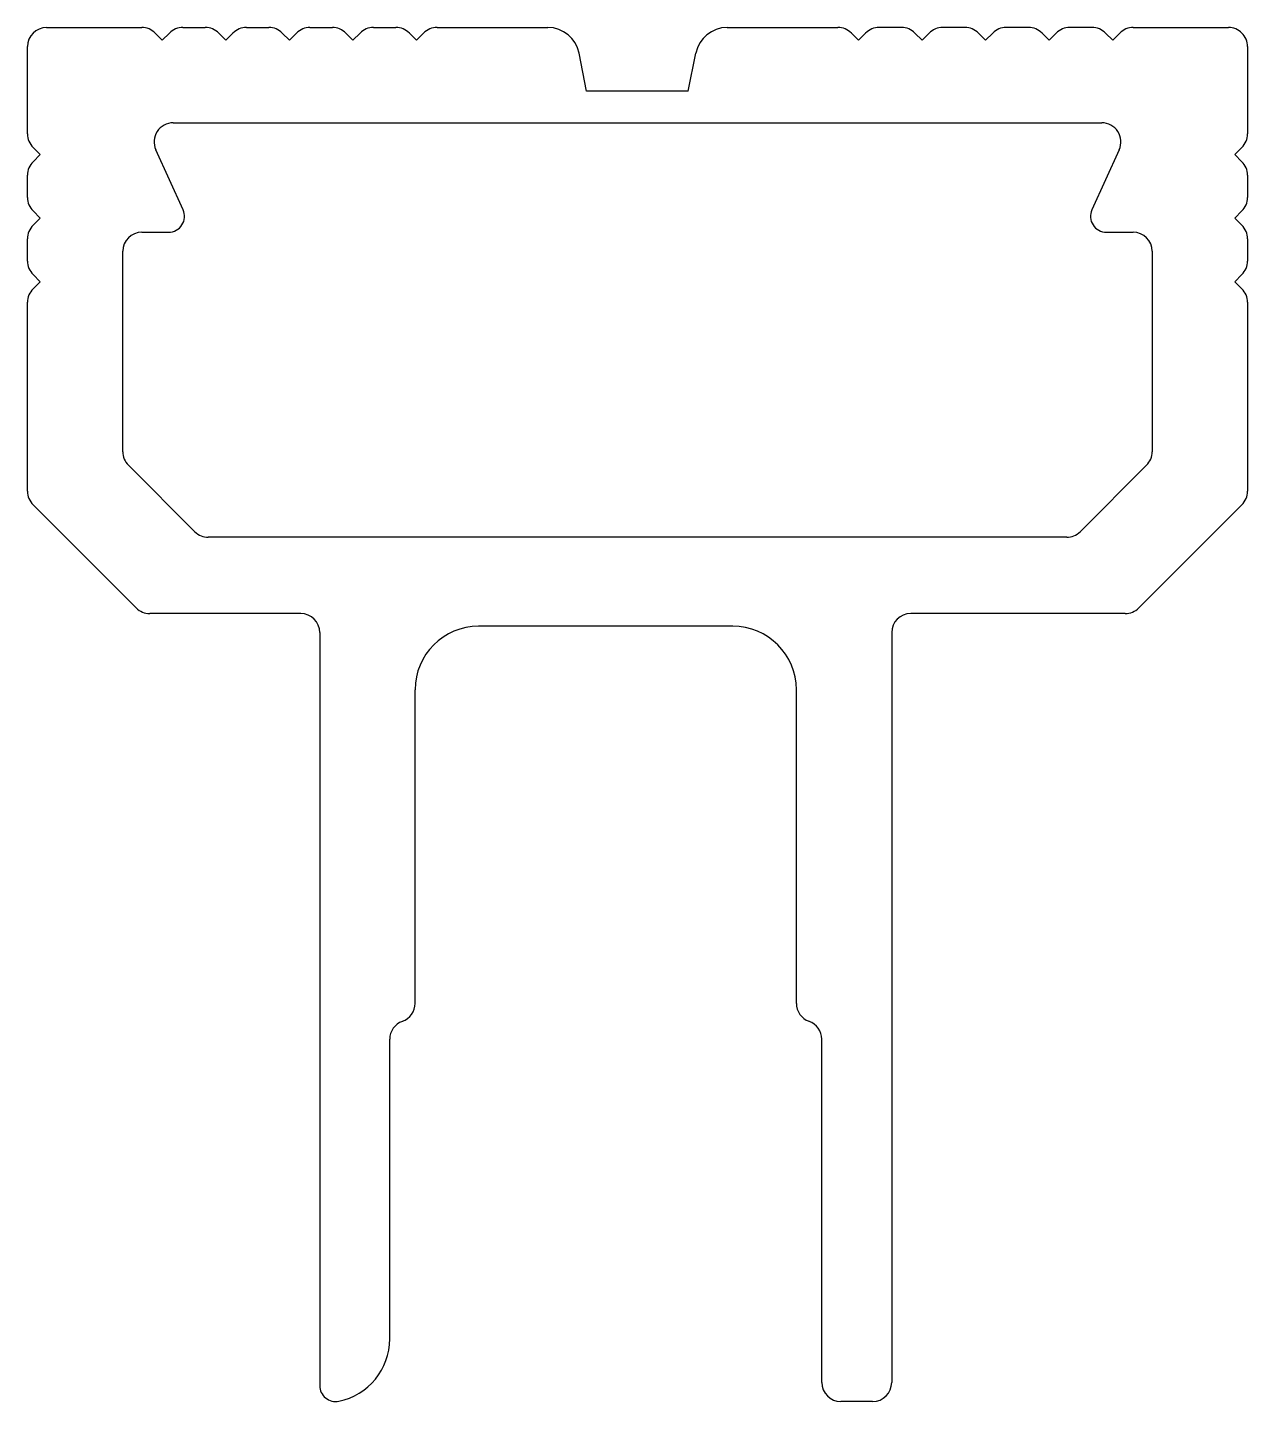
# Model space of a CAD drawing. Extents: x 1411.4 to 1430.6, y 1837.4 to 1859.
import ezdxf

# ---------------------------------------------------------------- set-up
doc = ezdxf.new("R2010")
doc.units = 0
doc.layers.get('0').update_dxf_attribs({"linetype": 'CONTINUOUS'})

msp = doc.modelspace()

# ---------------------------------------------------------------- linework, layer by layer
at = {"color": 0}
for p, q in [((1411.702, 1859.019), (1413.2, 1859.019)), ((1413.412, 1858.932), (1413.524, 1858.819)), ((1413.524, 1858.819), (1413.636, 1858.932)), ((1413.848, 1859.019), (1414.2, 1859.019)), ((1414.412, 1858.932), (1414.524, 1858.819)), ((1414.524, 1858.819), (1414.636, 1858.932)), ((1414.848, 1859.019), (1415.2, 1859.019)), ((1415.412, 1858.932), (1415.524, 1858.819)), ((1415.524, 1858.819), (1415.636, 1858.932)), ((1415.848, 1859.019), (1416.2, 1859.019)), ((1416.412, 1858.932), (1416.524, 1858.819)), ((1416.524, 1858.819), (1416.636, 1858.932)), ((1416.848, 1859.019), (1417.2, 1859.019)), ((1417.412, 1858.932), (1417.524, 1858.819)), ((1417.524, 1858.819), (1417.636, 1858.932)), ((1417.848, 1859.019), (1419.592, 1859.019)), ((1422.412, 1859.019), (1424.156, 1859.019)), ((1424.48, 1858.819), (1424.368, 1858.932)), ((1424.592, 1858.932), (1424.48, 1858.819)), ((1425.156, 1859.019), (1424.804, 1859.019)), ((1425.48, 1858.819), (1425.368, 1858.932)), ((1425.592, 1858.932), (1425.48, 1858.819)), ((1426.156, 1859.019), (1425.804, 1859.019)), ((1426.48, 1858.819), (1426.368, 1858.932)), ((1426.592, 1858.932), (1426.48, 1858.819)), ((1427.156, 1859.019), (1426.804, 1859.019)), ((1427.48, 1858.819), (1427.368, 1858.932)), ((1427.592, 1858.932), (1427.48, 1858.819)), ((1428.156, 1859.019), (1427.804, 1859.019)), ((1428.48, 1858.819), (1428.368, 1858.932)), ((1428.592, 1858.932), (1428.48, 1858.819)), ((1428.804, 1859.019), (1430.302, 1859.019)), ((1411.402, 1857.344), (1411.402, 1858.719)), ((1430.602, 1858.719), (1430.602, 1857.344)), ((1420.202, 1858.019), (1420.082, 1858.617)), ((1421.802, 1858.019), (1421.922, 1858.617)), ((1421.802, 1858.019), (1420.202, 1858.019)), ((1413.695, 1857.519), (1428.309, 1857.519)), ((1411.602, 1857.019), (1411.49, 1857.132)), ((1411.49, 1856.907), (1411.602, 1857.019)), ((1413.851, 1856.151), (1413.422, 1857.095)), ((1428.582, 1857.095), (1428.153, 1856.151)), ((1430.514, 1857.132), (1430.402, 1857.019)), ((1430.402, 1857.019), (1430.514, 1856.907)), ((1411.402, 1856.344), (1411.402, 1856.695)), ((1430.602, 1856.695), (1430.602, 1856.344)), ((1411.602, 1856.019), (1411.49, 1856.132)), ((1430.514, 1856.132), (1430.402, 1856.019)), ((1411.49, 1855.907), (1411.602, 1856.019)), ((1430.402, 1856.019), (1430.514, 1855.907)), ((1411.402, 1855.344), (1411.402, 1855.695)), ((1413.202, 1855.797), (1413.623, 1855.797)), ((1428.381, 1855.797), (1428.802, 1855.797)), ((1430.602, 1855.695), (1430.602, 1855.344)), ((1412.902, 1852.343), (1412.902, 1855.497)), ((1429.102, 1855.497), (1429.102, 1852.343)), ((1411.602, 1855.019), (1411.49, 1855.132)), ((1411.49, 1854.907), (1411.602, 1855.019)), ((1430.514, 1855.132), (1430.402, 1855.019)), ((1430.402, 1855.019), (1430.514, 1854.907)), ((1411.402, 1851.721), (1411.402, 1854.695)), ((1430.602, 1854.695), (1430.602, 1851.721)), ((1414.035, 1851.085), (1412.99, 1852.131)), ((1429.014, 1852.131), (1427.969, 1851.085)), ((1413.114, 1849.885), (1411.49, 1851.509)), ((1430.514, 1851.509), (1428.89, 1849.885)), ((1427.756, 1850.997), (1414.248, 1850.997)), ((1415.702, 1849.797), (1413.326, 1849.797)), ((1428.678, 1849.797), (1425.302, 1849.797)), ((1422.502, 1849.597), (1418.502, 1849.597)), ((1416.002, 1849.497), (1416.002, 1837.647)), ((1425.002, 1849.497), (1425.002, 1837.697)), ((1417.502, 1843.663), (1417.502, 1848.597)), ((1423.502, 1843.663), (1423.502, 1848.597)), ((1417.102, 1838.382), (1417.102, 1843.097)), ((1423.902, 1837.697), (1423.902, 1843.097)), ((1424.702, 1837.397), (1424.202, 1837.397))]:
    msp.add_line(p, q, dxfattribs=at)
for centre, radius, start, end in [((1411.702, 1858.719), 0.3, 90, 180), ((1413.2, 1858.719), 0.3, 44.9983, 90), ((1413.848, 1858.719), 0.3, 90.0014, 134.9996), ((1414.2, 1858.719), 0.3, 44.9983, 90.0014), ((1414.848, 1858.719), 0.3, 90.0014, 134.9996), ((1415.2, 1858.719), 0.3, 44.9983, 90.0014), ((1415.848, 1858.719), 0.3, 90, 134.9996), ((1416.2, 1858.719), 0.3, 44.9983, 90.0014), ((1416.848, 1858.719), 0.3, 90.0014, 134.9996), ((1417.2, 1858.719), 0.3, 44.9983, 90.0014), ((1417.848, 1858.719), 0.3, 90, 134.9996), ((1419.592, 1858.519), 0.5, 11.3099, 90), ((1422.412, 1858.519), 0.5, 90, 168.6901), ((1424.156, 1858.719), 0.3, 45.0004, 90), ((1424.804, 1858.719), 0.3, 89.9986, 135.0017), ((1425.156, 1858.719), 0.3, 45.0004, 89.9986), ((1425.804, 1858.719), 0.3, 89.9986, 135.0017), ((1426.156, 1858.719), 0.3, 45.0004, 90), ((1426.804, 1858.719), 0.3, 89.9986, 135.0017), ((1427.156, 1858.719), 0.3, 45.0004, 89.9986), ((1427.804, 1858.719), 0.3, 89.9986, 135.0017), ((1428.156, 1858.719), 0.3, 45.0004, 89.9986), ((1428.804, 1858.719), 0.3, 90, 135.0017), ((1430.302, 1858.719), 0.3, 359.9994, 90), ((1413.695, 1857.219), 0.3, 90, 204.4296), ((1428.309, 1857.219), 0.3, 335.5704, 90), ((1411.702, 1857.344), 0.3, 180, 224.9996), ((1430.302, 1857.344), 0.3, 315.0014, 359.9994), ((1411.702, 1856.695), 0.3, 134.9983, 180.0014), ((1430.302, 1856.695), 0.3, 359.9981, 45.0014), ((1411.702, 1856.344), 0.3, 180.0014, 224.9996), ((1430.302, 1856.344), 0.3, 315.0014, 359.9981), ((1413.623, 1856.047), 0.25, 270, 24.4296), ((1428.381, 1856.047), 0.25, 155.5704, 270), ((1411.702, 1855.695), 0.3, 134.9983, 180.0014), ((1430.302, 1855.695), 0.3, 359.9981, 45.0014), ((1413.202, 1855.497), 0.3, 90, 179.9996), ((1428.802, 1855.497), 0.3, 0.0002, 90), ((1411.702, 1855.344), 0.3, 180.0014, 224.9996), ((1430.302, 1855.344), 0.3, 315.0014, 359.9981), ((1411.702, 1854.695), 0.3, 134.9983, 180.0003), ((1430.302, 1854.695), 0.3, 359.9996, 45.0014), ((1413.202, 1852.343), 0.3, 179.9996, 225.0012), ((1428.802, 1852.343), 0.3, 314.9993, 0.0002), ((1411.702, 1851.721), 0.3, 180.0003, 224.9998), ((1430.302, 1851.721), 0.3, 315.0003, 359.9996), ((1414.248, 1851.297), 0.3, 225.0012, 270), ((1427.756, 1851.297), 0.3, 270, 314.9993), ((1413.326, 1850.097), 0.3, 224.9998, 270), ((1415.702, 1849.497), 0.3, 0, 90), ((1425.302, 1849.497), 0.3, 90, 180), ((1428.678, 1850.097), 0.3, 270, 315.0003), ((1418.502, 1848.597), 1, 90, 180), ((1422.502, 1848.597), 1, 0, 90), ((1417.202, 1843.663), 0.3, 289.4712, 0), ((1423.802, 1843.663), 0.3, 180, 250.5288), ((1417.402, 1843.097), 0.3, 109.4712, 180), ((1423.602, 1843.097), 0.3, 360, 70.5288), ((1416.102, 1838.382), 1, 281.537, 0), ((1424.202, 1837.697), 0.3, 180, 270), ((1424.702, 1837.697), 0.3, 270, 0), ((1416.252, 1837.647), 0.25, 180, 281.537)]:
    msp.add_arc(centre, radius, start, end, dxfattribs=at)

doc.saveas('drawing.dxf')
